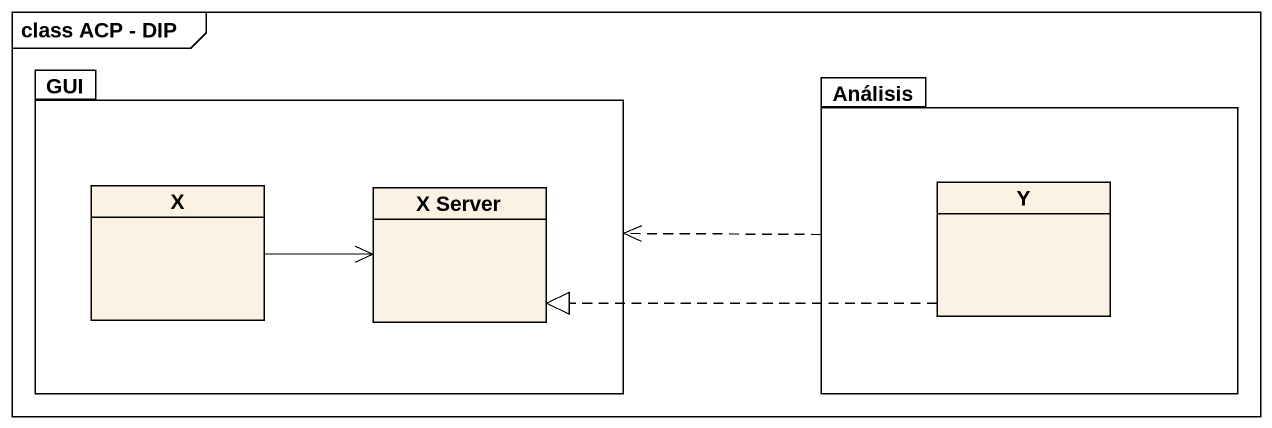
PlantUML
@startuml
mainframe class ACP - DIP
hide circle
hide empty members
package GUI {
  class "X" as X_
  class "X Server" as X_Server
}
package Análisis {
  class Y
}
Análisis .left.> GUI
X_ -right-> X_Server
Y .left.|> X_Server
@enduml
